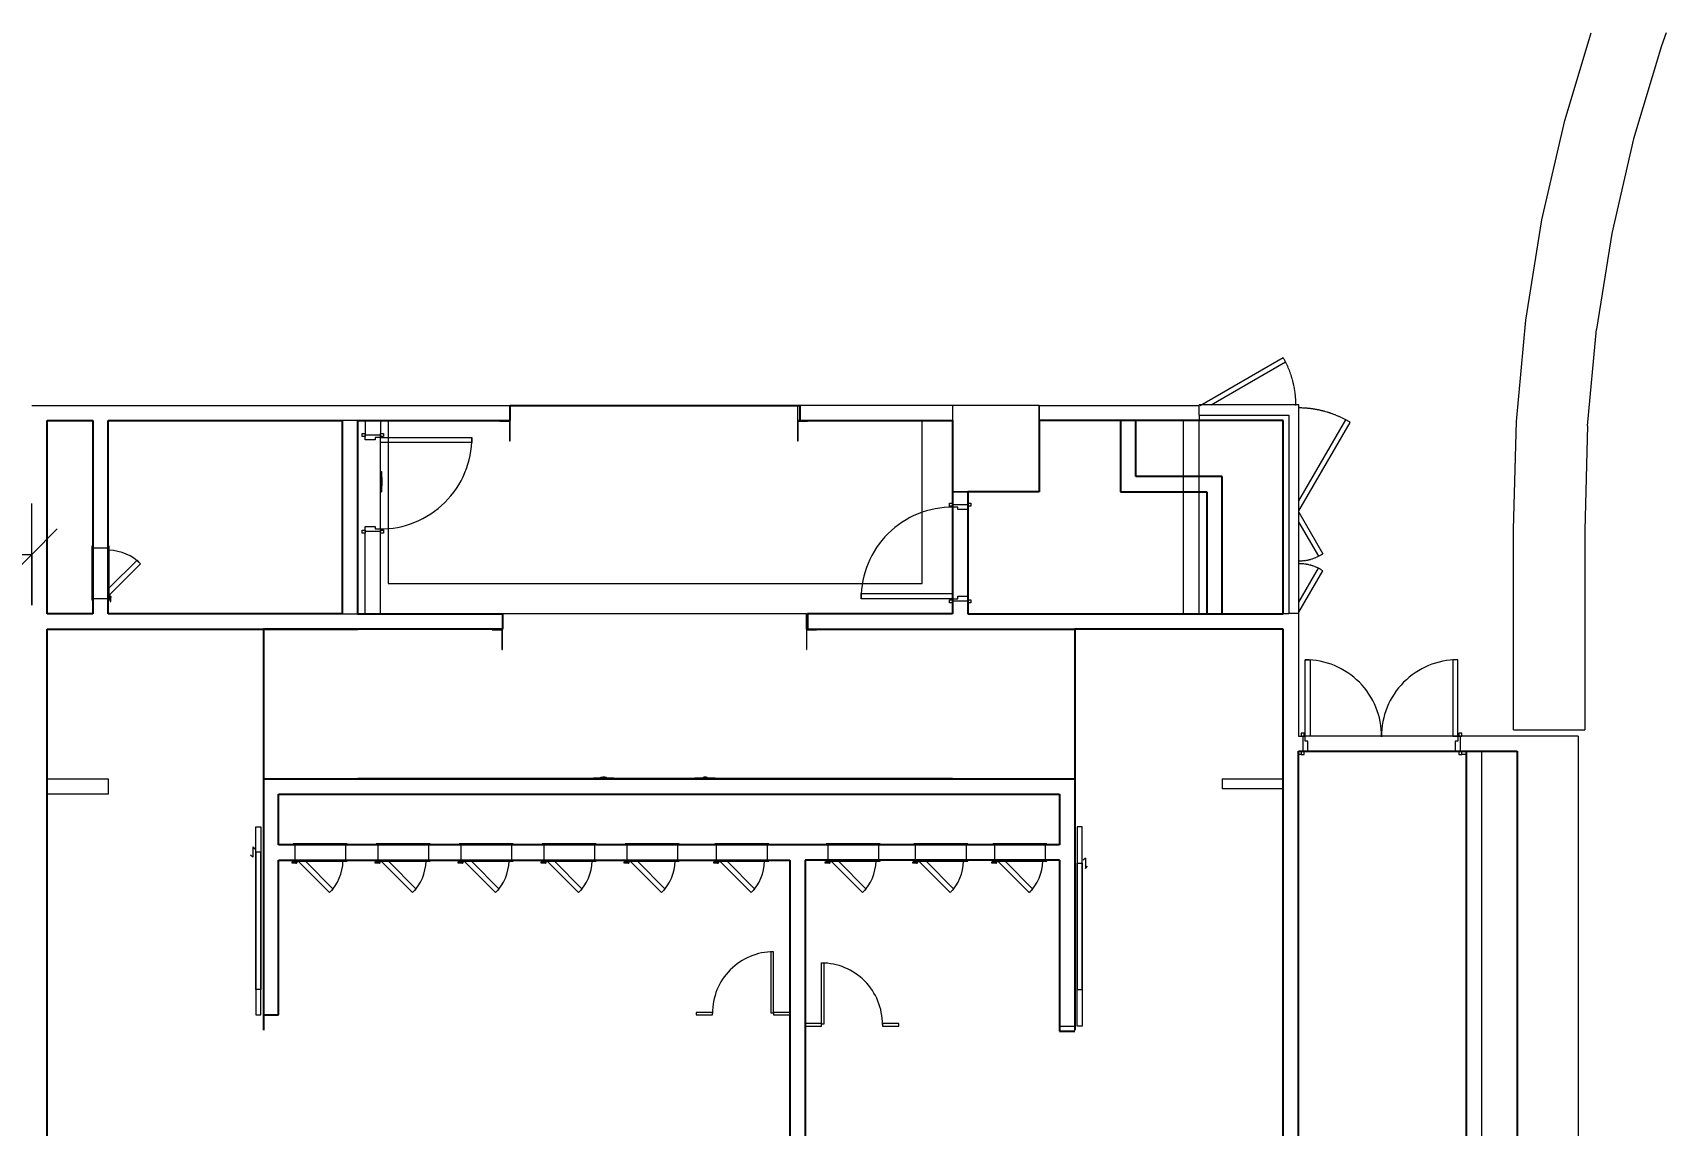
# Model space of a CAD drawing. Header units: millimetres. Extents: x 35540 to 832230, y -10956 to 416550.
# Drawn here: x 78847 to 94905, y 45082 to 55820 of the extents above; entities that cross this region are included whole.
import ezdxf

# ---------------------------------------------------------------- set-up
doc = ezdxf.new("R2010")
doc.units = ezdxf.units.MM
doc.linetypes.add('Hidden', pattern=[7.14375, 4.7625, -2.38125])
for name, color, linetype, lineweight in [('A-ANNO-DIMS', 211, 'Continuous', 5), ('A-ANNO-DIMS-500', 211, 'Continuous', 5), ('A-AREA-BNDY', 1, 'Continuous', 18), ('A-DOOR', 31, 'Continuous', 5), ('A-DOOR-FRAM', 31, 'Continuous', 15), ('A-FLOR', 192, 'Continuous', 5), ('A-GENM', 13, 'Continuous', 5), ('A-WALL', 113, 'Continuous', 5), ('P-SANR-FIXT', 6, 'Continuous', 5), ('Q-CASE', 31, 'Continuous', 5), ('Q-CASE-HDLN', 31, 'Hidden', 5), ('S-COLS', 52, 'Continuous', 5)]:
    doc.layers.add(name, color=color, linetype=linetype, lineweight=lineweight)
doc.styles.add('Arial', font='arial.ttf', dxfattribs={"width": 0.7, "height": 737.649701})
doc.dimstyles.new('Linear_-_1_5mm_Arial', dxfattribs={"dimscale": 304.8, "dimtxt": 750, "dimasz": 1.64042, "dimexe": 1.64042, "dimexo": 0.0625, "dimgap": 0.82021, "dimtad": 1, "dimdec": 0, "dimzin": 0, "dimdsep": 46, "dimtxsty": 'Arial', "dimblk1": 'OBLIQUE', "dimblk2": 'OBLIQUE', "dimsah": 1, "dimcen": 0.09, "dimadec": 0, "dimazin": 0, "dimtfac": 1, "dimtdec": 4, "dimtix": 1, "dimtmove": 0, "dimatfit": 3, "dimfxl": 1.64042, "dimfxlon": 1, "dimtvp": 1, "dimtolj": 1, "dimtzin": 0, "dimarcsym": 2})

# ---------------------------------------------------------------- blocks, each defined once
blk = doc.blocks.new('DLN-Single Door__X01_ - _M39a_ 900 x 3000 _WH_-16935542-G_F U_F_A_')
at = {"layer": 'A-DOOR'}
for p, q in [((-450, 975), (-400, 975)), ((-450, 75), (-450, 975)), ((-400, 975), (-400, 75)), ((-490, 105), (-460, 105)), ((-490, 75), (-490, 105)), ((-460, 75), (-490, 75)), ((-460, 105), (-460, 75)), ((-400, 75), (-450, 75)), ((460, 75), (460, 105)), ((460, 105), (490, 105)), ((490, 75), (460, 75)), ((490, 105), (490, 75)), ((-490, -75), (-460, -75)), ((-490, -105), (-490, -75)), ((-460, -105), (-490, -105)), ((-460, -75), (-460, -105)), ((460, -105), (460, -75)), ((460, -75), (490, -75)), ((490, -105), (460, -105)), ((490, -75), (490, -105))]:
    blk.add_line(p, q, dxfattribs=at)
blk.add_arc((-450, 75), 900, 359.5, 90, dxfattribs=at)
at = {"layer": 'A-DOOR-FRAM'}
for p, q in [((-475, 75), (-450, 75)), ((-475, -75), (-475, 75)), ((-450, 75), (-450, 25)), ((-450, 25), (-425, 25)), ((-425, 25), (-425, -75)), ((425, 25), (450, 25)), ((425, -75), (425, 25)), ((450, 75), (475, 75)), ((450, 25), (450, 75)), ((475, 75), (475, -75)), ((-425, -75), (-475, -75)), ((475, -75), (425, -75))]:
    blk.add_line(p, q, dxfattribs=at)
blk = doc.blocks.new('DLN-Single Door__X01_ - _M38a_ 900 x 3000 _WH_-18812573-G_F U_F_A_')
at = {"layer": 'A-DOOR'}
for p, q in [((-450, 975), (-400, 975)), ((-450, 75), (-450, 975)), ((-400, 975), (-400, 75)), ((-490, 105), (-460, 105)), ((-490, 75), (-490, 105)), ((-460, 75), (-490, 75)), ((-460, 105), (-460, 75)), ((-400, 75), (-450, 75)), ((460, 75), (460, 105)), ((460, 105), (490, 105)), ((490, 75), (460, 75)), ((490, 105), (490, 75)), ((-490, -75), (-460, -75)), ((-490, -105), (-490, -75)), ((-460, -105), (-490, -105)), ((-460, -75), (-460, -105)), ((460, -105), (460, -75)), ((460, -75), (490, -75)), ((490, -105), (460, -105)), ((490, -75), (490, -105))]:
    blk.add_line(p, q, dxfattribs=at)
blk.add_arc((-450, 75), 900, 359.5, 90, dxfattribs=at)
at = {"layer": 'A-DOOR-FRAM'}
for p, q in [((-475, 75), (-450, 75)), ((-475, -75), (-475, 75)), ((-450, 75), (-450, 25)), ((-450, 25), (-425, 25)), ((-425, 25), (-425, -75)), ((425, 25), (450, 25)), ((425, -75), (425, 25)), ((450, 75), (475, 75)), ((450, 25), (450, 75)), ((475, 75), (475, -75)), ((-425, -75), (-475, -75)), ((475, -75), (425, -75))]:
    blk.add_line(p, q, dxfattribs=at)
blk = doc.blocks.new('DLN_Silding Door - 1600x3000x50 _WHD_-18792919-G_F U_F_A_')
at = {"layer": 'A-DOOR'}
for p, q in [((-1050, -600), (-1050, -550)), ((-1050, -550), (550, -550)), ((550, -600), (-1050, -600)), ((-851, -630), (-830, -609)), ((-851, -630), (-751, -630)), ((-751, -630), (-772, -651)), ((550, -550), (550, -600))]:
    blk.add_line(p, q, dxfattribs=at)
at = {"layer": 'A-DOOR', "lineweight": 15}
for p, q in [((799, -550), (-801, -550)), ((-801, -550), (-801, -600)), ((-801, -600), (799, -600)), ((799, -600), (799, -550))]:
    blk.add_line(p, q, dxfattribs=at)
blk = doc.blocks.new('DLN_Silding Door - 1600x3000x50 _WHD_-18792916-G_F U_F_A_')
at = {"layer": 'A-DOOR'}
for p, q in [((-641, 630), (-662, 651)), ((550, 600), (-1050, 600)), ((-1050, 600), (-1050, 550)), ((-1050, 550), (550, 550)), ((-741, 630), (-720, 609)), ((-741, 630), (-641, 630)), ((550, 550), (550, 600))]:
    blk.add_line(p, q, dxfattribs=at)
at = {"layer": 'A-DOOR', "lineweight": 15}
for p, q in [((-691, 600), (909, 600)), ((-691, 550), (-691, 600)), ((909, 550), (-691, 550)), ((909, 600), (909, 550))]:
    blk.add_line(p, q, dxfattribs=at)
blk = doc.blocks.new('DLN-Access Panel__AP01_ - _AP04_ 450 x 650 _WH_-16056296-G_F U_F_A_')
at = {"layer": 'A-DOOR'}
for p, q in [((-265, 75), (-265, 85)), ((265, 85), (-265, 85)), ((-265, 75), (265, 75)), ((265, 75), (265, 85)), ((-240, -95), (-278, -95)), ((-278, -95), (-278, -100)), ((-278, -100), (-240, -100)), ((-265, -85), (-265, -75)), ((265, -75), (-265, -75)), ((-265, -85), (265, -85)), ((-240, -85), (-240, -97)), ((-225, -97), (-225, -85)), ((-215, -85), (93, -393)), ((129, -358), (-144, -85)), ((265, -85), (265, -75)), ((93, -393), (129, -358))]:
    blk.add_line(p, q, dxfattribs=at)
for centre, radius, start, end in [((-233, -97), 7.5, 199.4712, 360), ((-233, -97), 7.5, 180, 0), ((-233, -97), 7.5, 199.4712, 360), ((-233, -97), 7.5, 195, 0), ((-233, -97), 2, 180, 360), ((-233, -97), 2, 180, 360), ((-225, -75), 450, 315, 358.6824)]:
    blk.add_arc(centre, radius, start, end, dxfattribs=at)
at = {"layer": 'A-DOOR-FRAM', "lineweight": 5}
for p, q in [((-250, 75), (-250, -75)), ((250, 75), (250, -75))]:
    blk.add_line(p, q, dxfattribs=at)
blk = doc.blocks.new('DLN-Access Panel__AP01_ - _AP04_ 450 x 650 _WH_-V10-G_F U_F_A_')
at = {"layer": 'A-DOOR'}
for p, q in [((-265, 75), (-265, 85)), ((265, 85), (-265, 85)), ((-265, 75), (265, 75)), ((265, 75), (265, 85)), ((-240, -95), (-278, -95)), ((-278, -95), (-278, -100)), ((-278, -100), (-240, -100)), ((-265, -85), (-265, -75)), ((265, -75), (-265, -75)), ((-265, -85), (265, -85)), ((-240, -85), (-240, -97)), ((-225, -97), (-225, -85)), ((-215, -85), (93, -393)), ((129, -358), (-144, -85)), ((265, -85), (265, -75)), ((93, -393), (129, -358))]:
    blk.add_line(p, q, dxfattribs=at)
for centre, radius, start, end in [((-233, -97), 7.5, 199.4712, 360), ((-233, -97), 7.5, 180, 0), ((-233, -97), 7.5, 199.4712, 360), ((-233, -97), 7.5, 195, 0), ((-233, -97), 2, 180, 360), ((-233, -97), 2, 180, 360), ((-225, -75), 450, 315, 358.6824)]:
    blk.add_arc(centre, radius, start, end, dxfattribs=at)
at = {"layer": 'A-DOOR-FRAM', "lineweight": 5}
for p, q in [((-250, 75), (-250, -75)), ((250, 75), (250, -75))]:
    blk.add_line(p, q, dxfattribs=at)
blk = doc.blocks.new('Signage - Male - Type 1-17068297-G_F U_F_A_')
at = {"layer": 'A-GENM'}
for p, q in [((225, -75), (125, -75)), ((125, -75), (125, -275)), ((131, -275), (131, -81)), ((131, -81), (225, -81)), ((225, -81), (225, -75)), ((125, -275), (131, -275))]:
    blk.add_line(p, q, dxfattribs=at)
blk = doc.blocks.new('Signage - Female - Type 1-17066942-G_F U_F_A_')
at = {"layer": 'A-GENM'}
for p, q in [((131, 276), (125, 276)), ((125, 276), (125, 76)), ((131, 82), (131, 276)), ((125, 76), (225, 76)), ((225, 82), (131, 82)), ((225, 76), (225, 82))]:
    blk.add_line(p, q, dxfattribs=at)
blk = doc.blocks.new('Signage - Female_Wall Mount_ - Type 1-17078559-G_F U_F_A_')
at = {"layer": 'A-GENM'}
for p, q in [((25, 85), (225, 85)), ((25, 75), (25, 85)), ((225, 75), (25, 75)), ((98, 91), (115, 91)), ((98, 85), (98, 91)), ((115, 91), (115, 85)), ((115, 91), (115, 85)), ((135, 91), (115, 91)), ((115, 91), (135, 91)), ((115, 91), (135, 91)), ((115, 91), (115, 85)), ((117, 91), (133, 91)), ((117, 85), (117, 91)), ((118, 91), (118, 85)), ((132, 85), (132, 91)), ((133, 85), (133, 91)), ((135, 85), (135, 91)), ((135, 91), (152, 91)), ((135, 85), (135, 91)), ((152, 85), (152, 91)), ((225, 75), (225, 85))]:
    blk.add_line(p, q, dxfattribs=at)
blk = doc.blocks.new('Signage - Male_Wall Mount_ - Type 1-17079280-G_F U_F_A_')
at = {"layer": 'A-GENM'}
for p, q in [((25, 85), (225, 85)), ((25, 75), (25, 85)), ((225, 75), (25, 75)), ((105, 91), (105, 85)), ((105, 91), (115, 91)), ((115, 91), (115, 85)), ((115, 91), (135, 91)), ((135, 91), (115, 91)), ((115, 91), (135, 91)), ((116, 91), (134, 91)), ((116, 85), (116, 91)), ((118, 91), (118, 85)), ((132, 85), (132, 91)), ((134, 85), (134, 91)), ((135, 85), (135, 91)), ((135, 91), (145, 91)), ((145, 85), (145, 91)), ((225, 75), (225, 85))]:
    blk.add_line(p, q, dxfattribs=at)
blk = doc.blocks.new('Signage - Baby Room - Type 1-17073097-G_F U_F_A_')
at = {"layer": 'A-GENM'}
for p, q in [((125, 275), (119, 275)), ((119, 275), (119, 81)), ((125, 75), (125, 275)), ((119, 81), (25, 81)), ((25, 81), (25, 75)), ((25, 75), (125, 75))]:
    blk.add_line(p, q, dxfattribs=at)
blk = doc.blocks.new('Signage - Dis_Wall Mount 2_ - Signage - Dis_Wall Mount 2_-17087926-G_F U_F_A_')
at = {"layer": 'A-GENM'}
for p, q in [((-100, 10), (100, 10)), ((-100, 10), (-100, 0)), ((100, 0), (-100, 0)), ((-17, 0), (-17, -6)), ((-17, -6), (-17, 0)), ((10, -6), (10, 0)), ((18, -6), (18, 0)), ((21, -6), (21, 0)), ((22, 0), (22, -6)), ((26, -6), (26, 0)), ((34, -6), (34, 0)), ((45, -6), (45, 0)), ((100, 10), (100, 0)), ((-40, 0), (-40, -6)), ((-17, -6), (-40, -6)), ((-40, -6), (21, -6)), ((18, -6), (-17, -6)), ((-10, 0), (-10, -6)), ((-10, 0), (-10, -6)), ((10, -6), (-10, -6)), ((-10, -6), (10, -6)), ((10, -6), (-10, -6)), ((10, -6), (10, 0)), ((10, -6), (10, 0)), ((26, -6), (10, -6)), ((21, -6), (18, -6)), ((32, -6), (26, -6)), ((45, -6), (32, -6))]:
    blk.add_line(p, q, dxfattribs=at)
blk = doc.blocks.new('Sprinkler Inlet - Sprinkler Inlet-18220011-G_F U_F_A_')
at = {"layer": 'Q-CASE'}
for p, q in [((-468, 75), (349, 546)), ((-359, 80), (371, 502)), ((-475, -20), (-475, 80)), ((505, 80), (-475, 80)), ((505, -1970), (505, 80)), ((-475, -20), (405, -20)), ((405, -20), (405, -1970)), ((505, -863), (965, -67)), ((505, -963), (1008, -92)), ((505, -976), (740, -1383)), ((505, -1076), (697, -1408)), ((505, -1858), (697, -1526)), ((505, -1958), (740, -1551)), ((505, -1970), (405, -1970))]:
    blk.add_line(p, q, dxfattribs=at)
at = {"layer": 'Q-CASE-HDLN'}
for centre, radius, start, end in [((-468, 75), 943, 360, 30), ((495, -950), 1000, 59.131, 89.7135), ((506, -1028), 425, 269.1305, 303.3759), ((506, -1906), 425, 56.6241, 90.8695)]:
    blk.add_arc(centre, radius, start, end, dxfattribs=at)
blk = doc.blocks.new('DLN-Double Door__X03_ - _M15_1500 x 2450 _WH_-16954916-G_F U_F_A_')
at = {"layer": 'A-DOOR'}
for p, q in [((-700, -75), (-750, -75)), ((-750, -75), (-750, -825)), ((-700, -825), (-700, -75)), ((700, -75), (750, -75)), ((700, -825), (700, -75)), ((750, -75), (750, -825)), ((-750, -825), (-700, -825)), ((750, -825), (700, -825))]:
    blk.add_line(p, q, dxfattribs=at)
for centre, start, end in [((-750, -75), 270, 0.5), ((750, -75), 179.5, 270)]:
    blk.add_arc(centre, 750, start, end, dxfattribs=at)
at = {"layer": 'A-DOOR-FRAM'}
for p, q in [((-760, 105), (-790, 105)), ((-790, 105), (-790, 75)), ((-790, 75), (-760, 75)), ((-725, 75), (-775, 75)), ((-775, 75), (-775, -75)), ((-760, 75), (-760, 105)), ((-725, -25), (-725, 75)), ((725, 75), (725, -25)), ((775, 75), (725, 75)), ((790, 105), (760, 105)), ((760, 105), (760, 75)), ((760, 75), (790, 75)), ((775, -75), (775, 75)), ((790, 75), (790, 105)), ((-760, -75), (-790, -75)), ((-790, -75), (-790, -105)), ((-790, -105), (-760, -105)), ((-775, -75), (-750, -75)), ((-760, -105), (-760, -75)), ((-750, -75), (-750, -25)), ((-750, -25), (-725, -25)), ((725, -25), (750, -25)), ((750, -25), (750, -75)), ((750, -75), (775, -75)), ((790, -75), (760, -75)), ((760, -75), (760, -105)), ((760, -105), (790, -105)), ((790, -105), (790, -75))]:
    blk.add_line(p, q, dxfattribs=at)
blk = doc.blocks.new('Signage - Dis - Type 1-18241703-G_F U_F_A_')
at = {"layer": 'A-GENM'}
for p, q in [((131, 275), (125, 275)), ((125, 275), (125, 75)), ((131, 81), (131, 275)), ((125, 75), (225, 75)), ((225, 81), (131, 81)), ((225, 75), (225, 81))]:
    blk.add_line(p, q, dxfattribs=at)
blk = doc.blocks.new('DLN_Partition Door - 600x2100_100x25 _WH_GH_-18383212-G_F U_F_A_')
at = {"layer": 'A-DOOR'}
for p, q in [((20, -509), (20, -534)), ((620, -509), (20, -509)), ((20, -534), (620, -534)), ((620, -534), (620, -509))]:
    blk.add_line(p, q, dxfattribs=at)
blk.add_arc((20, -534), 600, 0, 90.5, dxfattribs=at)
at = {"layer": 'P-SANR-FIXT'}
for p, q in [((25, 226), (0, 226)), ((0, 226), (0, 66)), ((25, 66), (25, 226)), ((0, 66), (25, 66)), ((25, -534), (0, -534)), ((0, -534), (0, -694)), ((25, -694), (25, -534)), ((0, -694), (25, -694))]:
    blk.add_line(p, q, dxfattribs=at)
blk = doc.blocks.new('DLN_Partition Door - 600x2100_100x25 _WH_GH_-18383241-G_F U_F_A_')
at = {"layer": 'A-DOOR'}
for p, q in [((20, 509), (20, 534)), ((20, 534), (620, 534)), ((620, 509), (20, 509)), ((620, 534), (620, 509))]:
    blk.add_line(p, q, dxfattribs=at)
blk.add_arc((20, 534), 600, 269.5, 360, dxfattribs=at)
at = {"layer": 'P-SANR-FIXT'}
for p, q in [((25, 694), (0, 694)), ((0, 694), (0, 534)), ((25, 534), (25, 694)), ((0, 534), (25, 534)), ((25, -66), (0, -66)), ((0, -66), (0, -226)), ((25, -226), (25, -66)), ((0, -226), (25, -226))]:
    blk.add_line(p, q, dxfattribs=at)
blk = doc.blocks.new('DIMBLOCK51-G_F U_F_A_')
at = {"layer": 'A-ANNO-DIMS-500'}
for p, q in [((76889, 50193), (76889, 51193)), ((78839, 50193), (78839, 51193)), ((76889, 50693), (77139, 50943)), ((78839, 50693), (79089, 50943)), ((76889, 50693), (76639, 50443)), ((76889, 50693), (78839, 50693)), ((76889, 50693), (76889, 50193)), ((78839, 50693), (78589, 50443)), ((78839, 50693), (78839, 50193))]:
    blk.add_line(p, q, dxfattribs=at)
at = {"layer": 'A-ANNO-DIMS-500', "color": 0, "insert": (77080, 51899), "char_height": 737.6, "width": 1883.08, "attachment_point": 1, "line_spacing_factor": 0.938532, "style": 'Arial'}
blk.add_mtext('1950', dxfattribs=at)
blk = doc.blocks.new('_Oblique')
at = {"color": 0, "linetype": 'ByBlock', "lineweight": -2}
blk.add_line((-0.5, -0.5), (0.5, 0.5), dxfattribs=at)

msp = doc.modelspace()

# ---------------------------------------------------------------- linework, layer by layer
at = {"layer": 'A-AREA-BNDY', "color": 7, "lineweight": 25}
for p, q in [((83539.3, 52007.5), (83539.3, 52157.5)), ((83539.3, 52157.5), (86389.3, 52157.5)), ((86389.3, 52157.5), (86389.3, 52007.5)), ((78989.3, 52007.5), (79439.3, 52007.5)), ((78989.3, 50107.5), (78989.3, 52007.5)), ((79439.3, 52007.5), (79439.3, 50107.5)), ((79589.3, 52007.5), (81889.3, 52007.5)), ((79589.3, 50107.5), (79589.3, 52007.5)), ((81889.3, 52007.5), (81889.3, 50107.5)), ((82042.3, 52007.5), (83539.3, 52007.5)), ((82042.3, 50107.5), (82042.3, 52007.5)), ((86389.3, 52007.5), (87889.3, 52007.5)), ((87889.3, 52007.5), (87889.3, 50107.5)), ((91139.3, 52007.5), (88739.3, 52007.5)), ((88739.3, 52007.5), (88739.3, 51307.5)), ((89539.3, 52007.5), (89539.3, 51307.5)), ((89689.3, 51457.5), (89689.3, 52007.5)), ((91139.3, 50107.5), (91139.3, 52007.5)), ((90539.3, 51457.5), (89689.3, 51457.5)), ((90539.3, 50107.5), (90539.3, 51457.5)), ((88039.3, 51307.5), (88039.3, 50107.5)), ((88739.3, 51307.5), (88039.3, 51307.5)), ((89539.3, 51307.5), (90389.3, 51307.5)), ((90389.3, 51307.5), (90389.3, 50107.5)), ((79439.3, 50107.5), (78989.3, 50107.5)), ((81889.3, 50107.5), (79589.3, 50107.5)), ((82042.3, 50107.5), (83464.3, 50107.5)), ((83464.3, 50107.5), (83464.3, 49957.5)), ((87889.3, 50107.5), (86464.3, 50107.5)), ((86464.3, 50107.5), (86464.3, 49957.5)), ((88039.3, 50107.5), (91139.3, 50107.5)), ((78989.3, 42952.5), (78989.3, 49957.5)), ((78989.3, 49957.5), (82042.3, 49957.5)), ((81114.3, 49957.5), (81114.3, 48357.5)), ((83464.3, 49957.5), (81114.3, 49957.5)), ((86464.3, 49957.5), (89089.3, 49957.5)), ((89089.3, 49957.5), (89089.3, 48357.5)), ((91139.3, 49957.5), (89089.3, 49957.5)), ((91139.3, 43002.5), (91139.3, 49957.5)), ((91289.3, 48757.7), (93439.3, 48757.7)), ((91289.3, 35647.5), (91289.3, 48757.7)), ((92939.3, 32057.5), (92939.3, 48757.7)), ((93439.3, 48757.7), (93439.3, 31607.5)), ((81114.3, 48487.5), (89089.3, 48487.5)), ((81114.3, 48357.5), (81114.3, 46017.5)), ((81264.3, 48337.5), (88939.3, 48337.5)), ((81264.3, 47837.5), (81264.3, 48337.5)), ((87889.3, 48487.5), (82042.3, 48487.5)), ((88939.3, 48337.5), (88939.3, 47837.5)), ((89089.3, 48357.5), (89089.3, 46017.5)), ((88939.3, 47837.5), (81264.3, 47837.5)), ((81264.3, 47687.5), (86289.3, 47687.5)), ((81264.3, 46167.5), (81264.3, 47687.5)), ((86289.3, 47687.5), (86289.3, 43347.5)), ((88939.3, 47687.5), (86439.3, 47687.5)), ((86439.3, 47687.5), (86439.3, 43347.5)), ((88939.3, 47687.5), (88939.3, 46007.5)), ((81114.3, 46167.5), (81264.3, 46167.5)), ((88939.3, 46007.5), (89089.3, 46007.5))]:
    msp.add_line(p, q, dxfattribs=at)
at = {"layer": 'A-FLOR', "lineweight": 13}
for p, q in [((93906, 54956.1), (94164.8, 55820)), ((94905.1, 55820), (94856.9, 55690.8)), ((94856.9, 55690.8), (94583.2, 54777.3)), ((93682.7, 53981.5), (93906, 54956.1)), ((94583.2, 54777.3), (94370.2, 53847.7)), ((93524.2, 52994.3), (93682.7, 53981.5)), ((94370.2, 53847.7), (94219, 52906.1)), ((93430.9, 51998.2), (93524.2, 52994.3)), ((94130.1, 51956.6), (94219, 52906.1)), ((93403.9, 50941.2), (93430.9, 51998.2)), ((94130.1, 51956.6), (94103.9, 50932.3)), ((93403.9, 48967.8), (93403.9, 50941.2)), ((94103.9, 50932.3), (94103.9, 48967.8)), ((93403.9, 48967.8), (94103.9, 48967.8))]:
    msp.add_line(p, q, dxfattribs=at)
at = {"layer": 'A-FLOR'}
for p, q in [((86364.3, 52157.5), (83539.3, 52157.5)), ((82342.3, 52007.5), (82342.3, 50407.5)), ((87589.3, 50407.5), (87589.3, 52007.5)), ((82264.3, 51507.5), (82264.3, 51842.5)), ((82264.3, 50942.5), (82264.3, 51307.5)), ((87889.3, 51157.5), (87889.3, 50257.5)), ((79589.3, 50928), (79589.3, 50773)), ((82342.3, 50407.5), (87589.3, 50407.5)), ((79589.3, 50243), (79589.3, 50107.5)), ((86451.8, 50107.5), (83464.3, 50107.5)), ((81114.3, 48487.5), (81114.3, 49957.5)), ((89089.3, 49957.5), (89089.3, 48487.5)), ((92855.5, 48907.7), (91355.5, 48907.7)), ((91315.5, 48727.7), (91289.3, 48727.7)), ((92830.5, 48757.7), (91380.5, 48757.7)), ((92939.3, 48727.7), (92895.5, 48727.7))]:
    msp.add_line(p, q, dxfattribs=at)
at = {"layer": 'A-WALL', "lineweight": 18}
for p, q in [((78839.3, 52157.5), (83539.3, 52157.5)), ((83539.3, 52007.5), (83539.3, 52157.5)), ((87889.3, 52157.5), (86364.3, 52157.5)), ((86364.3, 52157.5), (86364.3, 52007.5)), ((87889.3, 52157.5), (87889.3, 52007.5)), ((88739.3, 52157.5), (90314.3, 52157.5)), ((88739.3, 52157.5), (88739.3, 52007.5)), ((90314.3, 52062.5), (90314.3, 52007.5)), ((78989.3, 52007.5), (78989.3, 50107.5)), ((79439.3, 52007.5), (78989.3, 52007.5)), ((79439.3, 52007.5), (79439.3, 50928)), ((79589.3, 52007.5), (79589.3, 50928)), ((82114.3, 52007.5), (79589.3, 52007.5)), ((82114.3, 52007.5), (82114.3, 51882.5)), ((82264.3, 52007.5), (82264.3, 51882.5)), ((83439.3, 52007.5), (82264.3, 52007.5)), ((86464.3, 52007.5), (87889.3, 52007.5)), ((90159.3, 52007.5), (88739.3, 52007.5)), ((90159.3, 50107.5), (90159.3, 52007.5)), ((90314.3, 52007.5), (90309.3, 52007.5)), ((90309.3, 52007.5), (90309.3, 50107.5)), ((87889.3, 51307.5), (87889.3, 51197.5)), ((87889.3, 51307.5), (88039.3, 51307.5)), ((88039.3, 51307.5), (88039.3, 51197.5)), ((82114.3, 50107.5), (82114.3, 50902.5)), ((82264.3, 50107.5), (82264.3, 50902.5)), ((78989.3, 50107.5), (79439.3, 50107.5)), ((79589.3, 50107.5), (82114.3, 50107.5)), ((82264.3, 50107.5), (83464.3, 50107.5)), ((83464.3, 50107.5), (83464.3, 49957.5)), ((86451.8, 49957.5), (86451.8, 50107.5)), ((86451.8, 50107.5), (87889.3, 50107.5)), ((87889.3, 50107.5), (87889.3, 50217.5)), ((88039.3, 50107.5), (88039.3, 50217.5)), ((88039.3, 50107.5), (90159.3, 50107.5)), ((90309.3, 50107.5), (91139.3, 50107.5)), ((91139.3, 50107.5), (91139.3, 50112.5)), ((91139.3, 50112.5), (91194.3, 50112.5)), ((91289.3, 50112.5), (91289.3, 48907.7)), ((83364.3, 49957.5), (78989.3, 49957.5)), ((78989.3, 49957.5), (78989.3, 48487.5)), ((91139.3, 49957.5), (86551.8, 49957.5)), ((91139.3, 43002.5), (91139.3, 49957.5)), ((91289.3, 48907.7), (91315.5, 48907.7)), ((94039.3, 48907.7), (92895.5, 48907.7)), ((94039.3, 48907.7), (94039.3, 31007.5)), ((91289.3, 48757.7), (91289.3, 35647.5)), ((91315.5, 48757.7), (91289.3, 48757.7)), ((92895.5, 48757.7), (92939.3, 48757.7)), ((92939.3, 32057.5), (92939.3, 48757.7)), ((93089.3, 48757.7), (93089.3, 32057.5)), ((93089.3, 48757.7), (93439.3, 48757.7)), ((93439.3, 31607.5), (93439.3, 48757.7)), ((78989.3, 48487.5), (79589.3, 48487.5)), ((78989.3, 48337.5), (78989.3, 42952.5)), ((79589.3, 48337.5), (78989.3, 48337.5)), ((79589.3, 48487.5), (79589.3, 48337.5)), ((81114.3, 48487.5), (84360.1, 48487.5)), ((81114.3, 46167.5), (81114.3, 48487.5)), ((88939.3, 48337.5), (81264.3, 48337.5)), ((81264.3, 48337.5), (81264.3, 47837.5)), ((84560.1, 48487.5), (85356, 48487.5)), ((85556, 48487.5), (89089.3, 48487.5)), ((88939.3, 47837.5), (88939.3, 48337.5)), ((89089.3, 48487.5), (89089.3, 46057.5)), ((90539.3, 48487.5), (91139.3, 48487.5)), ((90539.3, 48487.5), (90539.3, 48387.5)), ((91139.3, 48387.5), (90539.3, 48387.5)), ((81264.3, 47837.5), (81407.3, 47837.5)), ((81937.3, 47837.5), (82223.3, 47837.5)), ((82753.3, 47837.5), (83039.3, 47837.5)), ((83569.3, 47837.5), (83855.3, 47837.5)), ((84385.3, 47837.5), (84671.3, 47837.5)), ((85201.3, 47837.5), (85551.8, 47837.5)), ((86081.8, 47837.5), (86646.8, 47837.5)), ((87176.8, 47837.5), (87508, 47837.5)), ((88038, 47837.5), (88285.5, 47837.5)), ((88939.3, 47837.5), (88815.5, 47837.5)), ((81407.3, 47687.5), (81264.3, 47687.5)), ((81264.3, 47687.5), (81264.3, 46167.5)), ((81937.3, 47687.5), (82223.3, 47687.5)), ((82753.3, 47687.5), (83039.3, 47687.5)), ((83569.3, 47687.5), (83855.3, 47687.5)), ((84385.3, 47687.5), (84671.3, 47687.5)), ((85201.3, 47687.5), (85551.8, 47687.5)), ((86081.8, 47687.5), (86289.3, 47687.5)), ((86289.3, 46192.5), (86289.3, 47687.5)), ((86439.3, 47687.5), (86439.3, 46082.5)), ((86439.3, 47687.5), (86646.8, 47687.5)), ((87176.8, 47687.5), (87508, 47687.5)), ((88038, 47687.5), (88285.5, 47687.5)), ((88815.5, 47687.5), (88939.3, 47687.5)), ((88939.3, 46057.5), (88939.3, 47687.5)), ((81114.3, 46167.5), (81264.3, 46167.5)), ((86289.3, 43347.5), (86289.3, 46167.5)), ((86439.3, 46057.5), (86439.3, 43347.5)), ((88939.3, 46057.5), (89089.3, 46057.5))]:
    msp.add_line(p, q, dxfattribs=at)
at = {"layer": 'A-WALL'}
for p, q in [((91139.3, 52007.5), (90314.3, 52007.5)), ((91139.3, 50112.5), (91139.3, 52007.5))]:
    msp.add_line(p, q, dxfattribs=at)
at = {"layer": 'S-COLS', "color": 253, "lineweight": 20}
for p, q in [((88739.3, 52157.5), (87889.3, 52157.5)), ((87889.3, 52157.5), (87889.3, 51307.5)), ((88739.3, 51307.5), (88739.3, 52157.5)), ((88739.3, 51307.5), (87889.3, 51307.5))]:
    msp.add_line(p, q, dxfattribs=at)

# ---------------------------------------------------------------- block references
at = {"layer": 'A-DOOR'}
for name, p, rotation in [('DLN-Single Door__X01_ - _M38a_ 900 x 3000 _WH_-18812573-G_F U_F_A_', (82189.3, 51392.5), 270.0000000000002), ('DLN-Single Door__X01_ - _M39a_ 900 x 3000 _WH_-16935542-G_F U_F_A_', (87964.3, 50707.5), 90.00000000000018), ('DLN-Access Panel__AP01_ - _AP04_ 450 x 650 _WH_-V10-G_F U_F_A_', (79514.3, 50508), 90), ('DLN-Double Door__X03_ - _M15_1500 x 2450 _WH_-16954916-G_F U_F_A_', (92105.5, 48832.7), 180), ('DLN_Silding Door - 1600x3000x50 _WHD_-18792919-G_F U_F_A_', (81639.3, 46966.4), 270.0000000000003), ('DLN_Silding Door - 1600x3000x50 _WHD_-18792916-G_F U_F_A_', (88564.3, 46966.4), 269.9999999999996)]:
    msp.add_blockref(name, p, dxfattribs=dict(at, rotation=rotation))
for name, p in [('DLN-Access Panel__AP01_ - _AP04_ 450 x 650 _WH_-16056296-G_F U_F_A_', (81672.3, 47762.5)), ('DLN-Access Panel__AP01_ - _AP04_ 450 x 650 _WH_-16056296-G_F U_F_A_', (82488.3, 47762.5)), ('DLN-Access Panel__AP01_ - _AP04_ 450 x 650 _WH_-V10-G_F U_F_A_', (83304.3, 47762.5)), ('DLN-Access Panel__AP01_ - _AP04_ 450 x 650 _WH_-V10-G_F U_F_A_', (84120.3, 47762.5)), ('DLN-Access Panel__AP01_ - _AP04_ 450 x 650 _WH_-V10-G_F U_F_A_', (84936.3, 47762.5)), ('DLN-Access Panel__AP01_ - _AP04_ 450 x 650 _WH_-V10-G_F U_F_A_', (85816.8, 47762.5)), ('DLN-Access Panel__AP01_ - _AP04_ 450 x 650 _WH_-V10-G_F U_F_A_', (86911.8, 47762.5)), ('DLN-Access Panel__AP01_ - _AP04_ 450 x 650 _WH_-V10-G_F U_F_A_', (87773, 47762.5)), ('DLN-Access Panel__AP01_ - _AP04_ 450 x 650 _WH_-V10-G_F U_F_A_', (88550.5, 47762.5))]:
    msp.add_blockref(name, p, dxfattribs=at)
at = {"layer": 'A-GENM'}
for name, p, rotation in [('Signage - Dis - Type 1-18241703-G_F U_F_A_', (83664.3, 52082.5), 180), ('Signage - Baby Room - Type 1-17073097-G_F U_F_A_', (86489.3, 52082.5), 180), ('Signage - Dis_Wall Mount 2_ - Signage - Dis_Wall Mount 2_-17087926-G_F U_F_A_', (82274.3, 51407.5), 89.99999999999974), ('Signage - Female - Type 1-17066942-G_F U_F_A_', (83589.3, 50033.9), 180)]:
    msp.add_blockref(name, p, dxfattribs=dict(at, rotation=rotation))
for name, p in [('Signage - Male - Type 1-17068297-G_F U_F_A_', (86326.8, 50032.5)), ('Signage - Female_Wall Mount_ - Type 1-17078559-G_F U_F_A_', (84335.1, 48412.5)), ('Signage - Male_Wall Mount_ - Type 1-17079280-G_F U_F_A_', (85331, 48412.5))]:
    msp.add_blockref(name, p, dxfattribs=at)
at = {"layer": 'P-SANR-FIXT'}
for name, p, rotation in [('DLN_Partition Door - 600x2100_100x25 _WH_GH_-18383212-G_F U_F_A_', (85595.2, 46167.5), 90.0000000000002), ('DLN_Partition Door - 600x2100_100x25 _WH_GH_-18383241-G_F U_F_A_', (87133.4, 46057.5), 89.9999999999998)]:
    msp.add_blockref(name, p, dxfattribs=dict(at, rotation=rotation))
at = {"layer": 'Q-CASE'}
msp.add_blockref('Sprinkler Inlet - Sprinkler Inlet-18220011-G_F U_F_A_', (90789.3, 52082.5), dxfattribs=at)

# ---------------------------------------------------------------- dimensions: what is measured, and where the dimension line sits
at = {"layer": 'A-ANNO-DIMS'}
dim = msp.add_linear_dim(base=(78839.3, 50692.5), p1=(76889.3, 50192.5), p2=(78839.3, 50192.5), dimstyle='Linear_-_1_5mm_Arial', override={"dimpost": '<>', "dimfxl": 1950.000001}, dxfattribs=at)
dim.commit()
dim.dimension.update_dxf_attribs({"geometry": 'DIMBLOCK51-G_F U_F_A_', "text_midpoint": (77864.3, 51319.1)})

doc.saveas('drawing.dxf')
